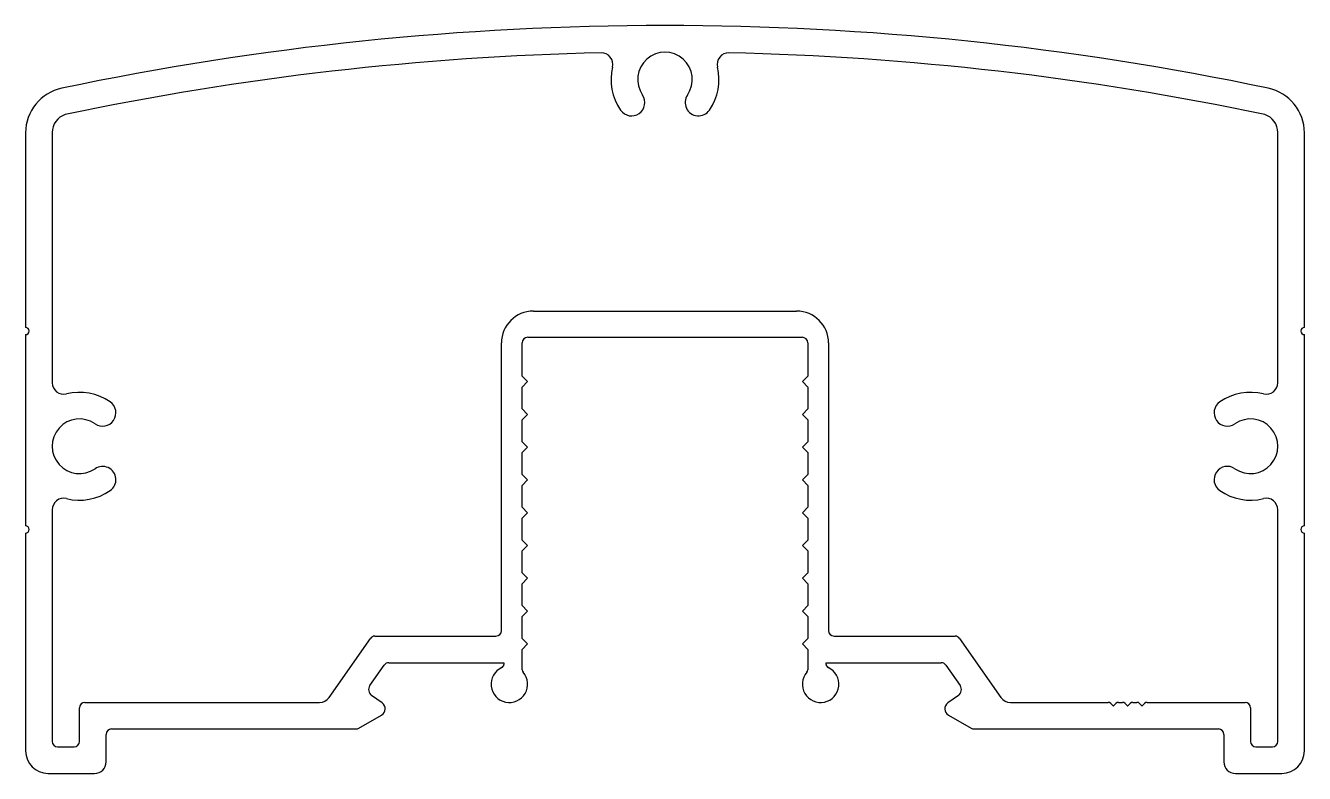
# Model space of a CAD drawing. Extents: x 3.3 to 92.2, y 2 to 54.
import ezdxf

# ---------------------------------------------------------------- set-up
doc = ezdxf.new("R2010")
doc.units = 0
doc.layers.get('0').update_dxf_attribs({"linetype": 'CONTINUOUS'})

msp = doc.modelspace()

# ---------------------------------------------------------------- linework, layer by layer
for p, q in [((3.281, 46.519), (3.281, 32.995)), ((5.131, 46.541), (5.131, 29.15)), ((90.331, 29.15), (90.331, 46.541)), ((92.181, 32.995), (92.181, 46.519)), ((38.581, 34.135), (56.881, 34.135)), ((3.281, 32.495), (3.281, 19.195)), ((38.201, 32.315), (57.261, 32.315)), ((92.181, 19.195), (92.181, 32.495)), ((36.361, 11.915), (36.361, 31.915)), ((37.801, 29.611), (37.801, 31.915)), ((57.661, 31.915), (57.661, 29.611)), ((59.101, 31.915), (59.101, 11.915)), ((38.181, 29.231), (37.801, 29.611)), ((57.661, 29.611), (57.281, 29.231)), ((37.801, 28.851), (38.181, 29.231)), ((37.801, 27.331), (37.801, 28.851)), ((57.281, 29.231), (57.661, 28.851)), ((57.661, 28.851), (57.661, 27.331)), ((38.181, 26.951), (37.801, 27.331)), ((37.801, 26.571), (38.181, 26.951)), ((57.661, 27.331), (57.281, 26.951)), ((57.281, 26.951), (57.661, 26.571)), ((37.801, 25.051), (37.801, 26.571)), ((57.661, 26.571), (57.661, 25.051)), ((38.181, 24.671), (37.801, 25.051)), ((57.661, 25.051), (57.281, 24.671)), ((37.801, 24.291), (38.181, 24.671)), ((37.801, 22.771), (37.801, 24.291)), ((57.281, 24.671), (57.661, 24.291)), ((57.661, 24.291), (57.661, 22.771)), ((38.181, 22.391), (37.801, 22.771)), ((37.801, 22.011), (38.181, 22.391)), ((57.661, 22.771), (57.281, 22.391)), ((57.281, 22.391), (57.661, 22.011)), ((37.801, 20.491), (37.801, 22.011)), ((57.661, 22.011), (57.661, 20.491)), ((38.181, 20.111), (37.801, 20.491)), ((57.661, 20.491), (57.281, 20.111)), ((5.131, 20.32), (5.131, 4.215)), ((37.801, 19.731), (38.181, 20.111)), ((37.801, 18.211), (37.801, 19.731)), ((57.281, 20.111), (57.661, 19.731)), ((57.661, 19.731), (57.661, 18.211)), ((90.331, 4.215), (90.331, 20.32)), ((3.281, 18.695), (3.281, 3.545)), ((92.181, 3.545), (92.181, 18.695)), ((38.181, 17.831), (37.801, 18.211)), ((37.801, 17.451), (38.181, 17.831)), ((57.661, 18.211), (57.281, 17.831)), ((57.281, 17.831), (57.661, 17.451)), ((37.801, 15.931), (37.801, 17.451)), ((57.661, 17.451), (57.661, 15.931)), ((38.181, 15.551), (37.801, 15.931)), ((37.801, 15.171), (38.181, 15.551)), ((37.801, 13.651), (37.801, 15.171)), ((57.661, 15.931), (57.281, 15.551)), ((57.281, 15.551), (57.661, 15.171)), ((57.661, 15.171), (57.661, 13.651)), ((38.181, 13.271), (37.801, 13.651)), ((57.661, 13.651), (57.281, 13.271)), ((37.801, 12.891), (38.181, 13.271)), ((37.801, 11.371), (37.801, 12.891)), ((57.281, 13.271), (57.661, 12.891)), ((57.661, 12.891), (57.661, 11.371)), ((24.379, 7.266), (27.255, 11.373)), ((27.566, 11.535), (35.981, 11.535)), ((38.181, 10.991), (37.801, 11.371)), ((37.801, 10.611), (38.181, 10.991)), ((57.661, 11.371), (57.281, 10.991)), ((57.281, 10.991), (57.661, 10.611)), ((59.481, 11.535), (67.897, 11.535)), ((68.208, 11.373), (71.084, 7.266)), ((37.801, 9.19), (37.801, 10.611)), ((57.661, 10.611), (57.661, 9.19)), ((27.216, 8.092), (28.218, 9.523)), ((28.529, 9.685), (36.531, 9.685)), ((36.531, 9.685), (36.531, 9.568)), ((58.931, 9.568), (58.931, 9.685)), ((58.931, 9.685), (66.934, 9.685)), ((67.245, 9.523), (68.247, 8.092)), ((28.068, 6.885), (27.339, 7.395)), ((68.124, 7.395), (67.395, 6.885)), ((7.031, 4.215), (7.031, 6.545)), ((7.411, 6.925), (23.724, 6.925)), ((71.739, 6.925), (78.542, 6.925)), ((78.718, 6.852), (78.89, 6.681)), ((78.901, 6.681), (79.072, 6.852)), ((79.249, 6.925), (79.542, 6.925)), ((79.718, 6.852), (79.89, 6.681)), ((79.901, 6.681), (80.072, 6.852)), ((80.249, 6.925), (80.542, 6.925)), ((80.718, 6.852), (80.889, 6.681)), ((80.901, 6.681), (81.072, 6.852)), ((81.249, 6.925), (88.051, 6.925)), ((88.431, 6.545), (88.431, 4.215)), ((26.445, 5.126), (28.031, 6.042)), ((67.431, 6.042), (69.018, 5.126)), ((8.881, 2.785), (8.881, 4.695)), ((9.261, 5.075), (26.255, 5.075)), ((69.208, 5.075), (86.201, 5.075)), ((86.581, 4.695), (86.581, 2.785)), ((5.511, 3.835), (6.651, 3.835)), ((88.811, 3.835), (89.951, 3.835)), ((4.841, 1.985), (8.081, 1.985)), ((87.381, 1.985), (90.621, 1.985))]:
    msp.add_line(p, q)
for centre, radius, start, end in [((47.731, -150.014), 203.999, 78.14074, 101.85926), ((47.731, -150.594), 202.729, 91.25618, 101.86828), ((43.305, 51.286), 0.8, 346.63861, 91.25618), ((47.731, 50.235), 1.9, 325.38714, 214.61286), ((52.158, 51.286), 0.8, 88.74382, 193.36139), ((47.731, -150.594), 202.729, 78.13172, 88.74382), ((47.731, 50.235), 3.75, 166.63861, 214.61286), ((47.731, 50.235), 3.75, 325.38714, 13.36139), ((6.461, 46.519), 3.18, 101.85926, 180), ((45.406, 48.63), 0.925, 214.61286, 34.61286), ((50.056, 48.63), 0.925, 145.38714, 325.38714), ((89.001, 46.519), 3.18, 360, 78.14074), ((6.461, 46.541), 1.33, 108.57987, 180), ((89.001, 46.541), 1.33, 360, 71.42013), ((38.581, 31.915), 2.22, 90, 180), ((56.881, 31.915), 2.22, 0, 90), ((3.281, 32.745), 0.25, 270, 90), ((92.181, 32.745), 0.25, 90, 270), ((38.201, 31.915), 0.4, 90, 180), ((57.261, 31.915), 0.4, 360, 90), ((5.931, 29.15), 0.8, 180, 283.99034), ((7.031, 24.735), 3.75, 55.38714, 103.99034), ((88.431, 24.735), 3.75, 76.00966, 124.61286), ((89.531, 29.15), 0.8, 256.00966, 0), ((8.636, 27.06), 0.925, 235.38714, 55.38714), ((86.827, 27.06), 0.925, 124.61286, 304.61286), ((7.031, 24.735), 1.9, 55.38714, 304.61286), ((88.431, 24.735), 1.9, 235.38714, 124.61286), ((8.636, 22.41), 0.925, 304.61286, 124.61286), ((86.827, 22.41), 0.925, 55.38714, 235.38714), ((7.031, 24.735), 3.75, 256.00966, 304.61286), ((88.431, 24.735), 3.75, 235.38714, 283.99034), ((5.931, 20.32), 0.8, 76.00966, 180), ((89.531, 20.32), 0.8, 360, 103.99034), ((3.281, 18.945), 0.25, 270, 90), ((92.181, 18.945), 0.25, 90, 270), ((35.981, 11.915), 0.38, 270, 360), ((59.481, 11.915), 0.38, 180, 270), ((27.566, 11.155), 0.38, 90, 145), ((67.897, 11.155), 0.38, 35, 90), ((28.529, 9.305), 0.38, 90, 145), ((36.911, 8.185), 1.27, 114.48618, 41.40962), ((36.281, 9.568), 0.25, 294.48618, 0), ((38.051, 9.19), 0.25, 180, 221.40962), ((58.551, 8.185), 1.27, 138.59038, 65.51382), ((57.411, 9.19), 0.25, 318.59038, 360), ((59.181, 9.568), 0.25, 180, 245.51382), ((66.934, 9.305), 0.38, 35, 90), ((27.625, 7.805), 0.5, 145, 235), ((67.837, 7.805), 0.5, 305, 35), ((23.724, 7.725), 0.8, 270, 325), ((71.739, 7.725), 0.8, 215, 270), ((7.411, 6.545), 0.38, 90, 180), ((27.781, 6.475), 0.5, 300, 55), ((67.681, 6.475), 0.5, 125, 240), ((78.542, 6.675), 0.25, 45, 90), ((78.895, 6.686), 0.008, 225, 315), ((79.249, 6.675), 0.25, 90, 135), ((79.542, 6.675), 0.25, 45, 90), ((79.895, 6.686), 0.008, 225, 315), ((80.249, 6.675), 0.25, 90, 135), ((80.542, 6.675), 0.25, 45, 90), ((80.895, 6.686), 0.008, 225, 315), ((81.249, 6.675), 0.25, 90, 135), ((88.051, 6.545), 0.38, 360, 90), ((9.261, 4.695), 0.38, 90, 180), ((26.255, 5.455), 0.38, 270, 300), ((69.208, 5.455), 0.38, 240, 270), ((86.201, 4.695), 0.38, 360, 90), ((5.511, 4.215), 0.38, 180, 270), ((6.651, 4.215), 0.38, 270, 0), ((88.811, 4.215), 0.38, 180, 270), ((89.951, 4.215), 0.38, 270, 0), ((4.841, 3.545), 1.56, 180, 270), ((8.081, 2.785), 0.8, 270, 0), ((87.381, 2.785), 0.8, 180, 270), ((90.621, 3.545), 1.56, 270, 0)]:
    msp.add_arc(centre, radius, start, end)

doc.saveas('drawing.dxf')
